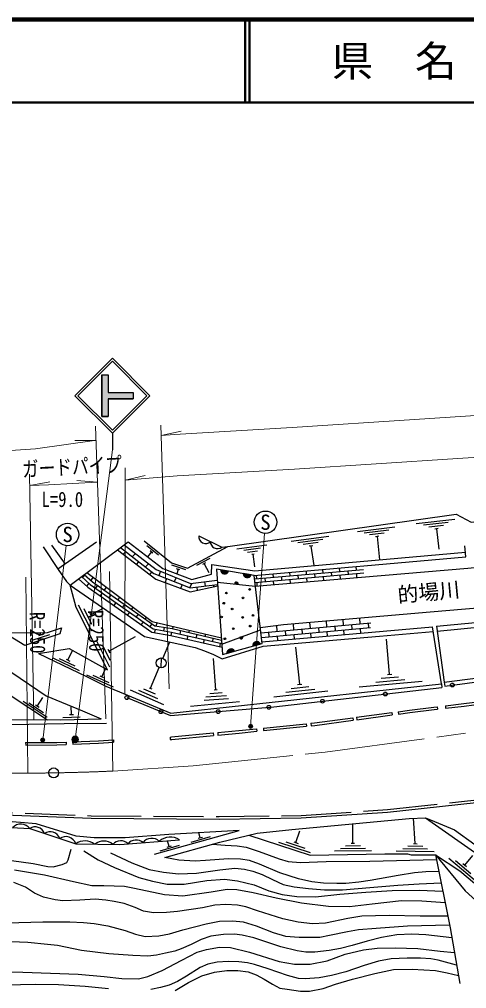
# Model space of a CAD drawing. Units: millimetres at full size, sheet at 1:1000; details may follow other scales. Extents: x 40000 to 680000, y 20000 to 380000.
# Drawn here: x 270647 to 324326, y 263566 to 380000 of the extents above; entities that cross this region are included whole.
import ezdxf
from ezdxf.enums import TextEntityAlignment as Align

# ---------------------------------------------------------------- set-up
doc = ezdxf.new("R2010")
doc.units = ezdxf.units.MM
doc.header["$LTSCALE"] = 1000
doc.linetypes.add('CHAIN', pattern=[18.5, 12, -1.5, 3.5, -1.5])
doc.linetypes.add('DASHED', pattern=[7.5, 6, -1.5])
for name, color, linetype, lineweight in [('M-BGD', 7, 'Continuous', 25), ('M-BMK', 2, 'CHAIN', 13), ('M-BMK-SRVR', 3, 'Continuous', 25), ('M-STR-HTXT', 7, 'Continuous', 13), ('M-STR-STRC', 7, 'Continuous', 25), ('M-TTL', 2, 'Continuous', 140), ('M-TTL-LINE', 7, 'Continuous', 50)]:
    doc.layers.add(name, color=color, linetype=linetype, lineweight=lineweight)
doc.layers.add('M-BMK-HTXT', color=7, linetype='Continuous')
doc.layers.add('M-TTL-TXT', color=7, linetype='Continuous')
doc.styles.add('ＭＳ ゴシック', font='')
doc.styles.get('ＭＳ ゴシック').set_extended_font_data('MS Gothic')

msp = doc.modelspace()

# ---------------------------------------------------------------- hatches: boundary and pattern name
at = {"layer": 'M-BGD'}
for points in [[(295752, 313708, -0.82183), (294775, 313869)], [(298472, 313260, -0.82183), (297495, 313421)], [(296490, 312189, -0.4608), (296715, 312401, -0.4608), (296890, 312146)], [(297457, 305881, -0.4608), (297351, 305591, -0.4608), (297081, 305741)], [(298631, 304705, -0.82183), (299584, 304975)], [(295525, 303824, -0.82183), (296478, 304094)]]:
    msp.add_hatch(color=256, dxfattribs=at).paths.add_polyline_path(points)
at = {"layer": 'M-STR-HTXT'}
for points in [[(298617, 295202, -1), (298177, 294963, -1)], [(273663, 293544, -1), (273224, 293305, -1)], [(277002, 293291, -1), (277677, 293721, -1)]]:
    msp.add_hatch(color=256, dxfattribs=at).paths.add_polyline_path(points)
at = {"layer": 'M-STR-STRC'}
msp.add_hatch(color=256, dxfattribs=at).paths.add_polyline_path([(280556, 332291), (281306, 332291), (281306, 334416), (284306, 334416), (284306, 335166), (281306, 335166), (281306, 337291), (280556, 337291)])

# ---------------------------------------------------------------- linework, layer by layer
at = {"layer": 'M-BGD'}
for p, q in [((311243, 318487), (315705, 319051)), ((318286, 319427), (322910, 319964)), ((322123, 319571), (319143, 319224)), ((321561, 319203), (319773, 318996)), ((303259, 317331), (307802, 317922)), ((315000, 318659), (312024, 318283)), ((314442, 318286), (312657, 318060)), ((313796, 317902), (313379, 317849)), ((313587, 317876), (313874, 315076)), ((320910, 318826), (320493, 318777)), ((320702, 318802), (321011, 316346)), ((274518, 316838), (276127, 314548)), ((279899, 317198), (275267, 313943)), ((287349, 315654), (285939, 316773)), ((296754, 316391), (300356, 316875)), ((307057, 317523), (304082, 317136)), ((306501, 317148), (304716, 316916)), ((305855, 316761), (305439, 316707)), ((305647, 316734), (305982, 314380)), ((283088, 315751), (283416, 316092)), ((284209, 315473), (284566, 315844)), ((286495, 316025), (286033, 315442)), ((286660, 315895), (286331, 316156)), ((299586, 316468), (297604, 316202)), ((299230, 316118), (298040, 315958)), ((298814, 315759), (298536, 315722)), ((298675, 315741), (298874, 314254)), ((284686, 314527), (285001, 314854)), ((285794, 314236), (286151, 314606)), ((290643, 313862), (288942, 314451)), ((293496, 315238), (291915, 314378)), ((293004, 314698), (292635, 314497)), ((292820, 314597), (293393, 313543)), ((278459, 313294), (278216, 312950)), ((286284, 313303), (286586, 313617)), ((287405, 313205), (287599, 313679)), ((289912, 313861), (289515, 313999)), ((289714, 313930), (289532, 313404)), ((295752, 313708), (294775, 313869)), ((298472, 313260), (297495, 313421)), ((298891, 312774), (311946, 313922)), ((298939, 312350), (311990, 313497)), ((299075, 313219), (299105, 312793)), ((301068, 313394), (301097, 312968)), ((303060, 313570), (303090, 313144)), ((304086, 313231), (304116, 312805)), ((305053, 313745), (305083, 313319)), ((306079, 313406), (306109, 312980)), ((307045, 313920), (307075, 313494)), ((308072, 313582), (308102, 313156)), ((309038, 314095), (309068, 313669)), ((309098, 313243), (309131, 312776)), ((310064, 313757), (310094, 313331)), ((311031, 314270), (311061, 313844)), ((311091, 313418), (311124, 312943)), ((278963, 312275), (278720, 311932)), ((279483, 313011), (279206, 312619)), ((288129, 312334), (288332, 312830)), ((289259, 312456), (289453, 312930)), ((290006, 311639), (290187, 312081)), ((291114, 311707), (291332, 312239)), ((292966, 311933), (292920, 312443)), ((293977, 311858), (293959, 312061)), ((296490, 312189), (296890, 312146)), ((299135, 312367), (299165, 311940)), ((300101, 312881), (300131, 312455)), ((301127, 312542), (301158, 312107)), ((302094, 313056), (302124, 312630)), ((303120, 312718), (303151, 312274)), ((305113, 312893), (305144, 312442)), ((307105, 313068), (307138, 312609)), ((280005, 312017), (279764, 311676)), ((280581, 311099), (280340, 310758)), ((281081, 311806), (280822, 311440)), ((292010, 311408), (291974, 311806)), ((281640, 310864), (281398, 310523)), ((282215, 309946), (281974, 309605)), ((282679, 310602), (282457, 310287)), ((277713, 309688), (279287, 306562)), ((278376, 309238), (279320, 307363)), ((279086, 308695), (279307, 308257)), ((279196, 308476), (280761, 309264)), ((283274, 309711), (283032, 309370)), ((283850, 308793), (283608, 308452)), ((284276, 309397), (284091, 309135)), ((284908, 308558), (284667, 308217)), ((285484, 307640), (285243, 307299)), ((285874, 308192), (285725, 307982)), ((286542, 307405), (286301, 307064)), ((287077, 307132), (287174, 307518)), ((299633, 306325), (312829, 307527)), ((303494, 307395), (303544, 306681)), ((305487, 307567), (305536, 306863)), ((307479, 307740), (307528, 307044)), ((309472, 307913), (309520, 307226)), ((311465, 308086), (311513, 307407)), ((312509, 307498), (312549, 306925)), ((273217, 306072), (273128, 306341)), ((286874, 306318), (286975, 306725)), ((287965, 306559), (288066, 306966)), ((288852, 305984), (288953, 306390)), ((289055, 306796), (289121, 307061)), ((289928, 306165), (290029, 306570)), ((291003, 306345), (291068, 306604)), ((294945, 304944), (299593, 306678)), ((299699, 305755), (312791, 306947)), ((299760, 305224), (320247, 307028)), ((300556, 306409), (300596, 305837)), ((301503, 307187), (301552, 306500)), ((302548, 306591), (302588, 306018)), ((304540, 306772), (304580, 306200)), ((305576, 306290), (305615, 305740)), ((306532, 306954), (306572, 306381)), ((307568, 306472), (307608, 305915)), ((308524, 307135), (308565, 306563)), ((309561, 306653), (309600, 306090)), ((310516, 307316), (310557, 306744)), ((311553, 306835), (311593, 306266)), ((272316, 305455), (274308, 306119)), ((272985, 305994), (273450, 306149)), ((279904, 305336), (281478, 302209)), ((281388, 304123), (284583, 305861)), ((287879, 303241), (288697, 305222)), ((290801, 305534), (290902, 305939)), ((291876, 305714), (291978, 306120)), ((292749, 305083), (292851, 305489)), ((292952, 305894), (293015, 306146)), ((293825, 305264), (293927, 305669)), ((294901, 305444), (294908, 305470)), ((297457, 305881), (297081, 305741)), ((301592, 305927), (301630, 305389)), ((303584, 306109), (303622, 305564)), ((315090, 301331), (314694, 305561)), ((276469, 303028), (277037, 304204)), ((280567, 304886), (281512, 303010)), ((281278, 304342), (281498, 303904)), ((294698, 304633), (294800, 305038)), ((295525, 303824), (296478, 304094)), ((298631, 304705), (299584, 304975)), ((304289, 300132), (303823, 304586)), ((274658, 303303), (277810, 301781)), ((275406, 303241), (277297, 302328)), ((276248, 303134), (276690, 302921)), ((287664, 303286), (287637, 302086)), ((294210, 299475), (293927, 303213)), ((280529, 301037), (280970, 301999)), ((286398, 299649), (287422, 302131)), ((278713, 301277), (281894, 299816)), ((279462, 301230), (281370, 300354)), ((280306, 301140), (280752, 300935)), ((311418, 299815), (318978, 300517)), ((313419, 300392), (316904, 300716)), ((314080, 300845), (316171, 301040)), ((314846, 301308), (315334, 301354)), ((321638, 300399), (321694, 299915)), ((283929, 299442), (287937, 297708)), ((284941, 299430), (287235, 298437)), ((285555, 299589), (286931, 298993)), ((286237, 299719), (286559, 299580)), ((294036, 299463), (294385, 299487)), ((301171, 298617), (307658, 299319)), ((302633, 299168), (306113, 299544)), ((303287, 299631), (305375, 299857)), ((304045, 300105), (304532, 300158)), ((321296, 300167), (321334, 299734)), ((271079, 298100), (273994, 296163)), ((272802, 297531), (273467, 298530)), ((292826, 298204), (295759, 298411)), ((293018, 298609), (295512, 298785)), ((293490, 299033), (294986, 299138)), ((271795, 297912), (273544, 296750)), ((272598, 297667), (273006, 297395)), ((276886, 296484), (276858, 297492)), ((291173, 297503), (297081, 298039)), ((320795, 297435), (320830, 297137)), ((321773, 297549), (321808, 297251)), ((275845, 296155), (277944, 296214)), ((276641, 296477), (277131, 296491)), ((310672, 296105), (310712, 295808)), ((311116, 296164), (315369, 296734)), ((311116, 296164), (311156, 295867)), ((311156, 295867), (315409, 296436)), ((315369, 296734), (315409, 296436)), ((316103, 296832), (316143, 296535)), ((299103, 294780), (299134, 294482)), ((299933, 294865), (305076, 295388)), ((299933, 294865), (299964, 294566)), ((299964, 294566), (305106, 295089)), ((305076, 295388), (305106, 295089)), ((305631, 295444), (305661, 295146)), ((281935, 293452), (281953, 293153)), ((288732, 293793), (288750, 293493)), ((293904, 294275), (293932, 293976)), ((294455, 294327), (294483, 294028)), ((271397, 293118), (271399, 292818)), ((276242, 293191), (276254, 292891)), ((277033, 293222), (277044, 292922)), ((310679, 281032), (310657, 283372)), ((318165, 280981), (317971, 284026)), ((291260, 281170), (293570, 281822)), ((292089, 281622), (292628, 281774)), ((292358, 281698), (292193, 282284)), ((303843, 281103), (304303, 282530)), ((287542, 280115), (289849, 280779)), ((288368, 280571), (288906, 280726)), ((288637, 280649), (288440, 281336)), ((301756, 281145), (305563, 279918)), ((302609, 281185), (304893, 280449)), ((303577, 281189), (304110, 281017)), ((309782, 280722), (311582, 280743)), ((310469, 281030), (310889, 281035)), ((317259, 280702), (319058, 280661)), ((317955, 280986), (318375, 280977)), ((308479, 280107), (312899, 280158)), ((309186, 280415), (312185, 280450)), ((315871, 280132), (320419, 280031)), ((316652, 280415), (319651, 280348)), ((324099, 278407), (325062, 279557)), ((322180, 279230), (325248, 276663)), ((322987, 278947), (324827, 277406)), ((323885, 278586), (324314, 278227))]:
    msp.add_line(p, q, dxfattribs=at)
for points in [[(285612, 317339), (288923, 314712), (290819, 314055), (295647, 316682), (323085, 320575), (324880, 319590), (340845, 321713), (343019, 320677), (346371, 318705)], [(292203, 317973), (294957, 316612), (295647, 316682)], [(272953, 303827), (276630, 304432), (281217, 301860), (277455, 309332), (276721, 312049), (283696, 317246), (287869, 314025), (291325, 312733), (293725, 313369), (293762, 314515), (298901, 313755), (324180, 315985)], [(283224, 316891), (287061, 313896), (291203, 312223), (294399, 312633)], [(294414, 312412), (298966, 311923), (324476, 314063), (341802, 315739), (347036, 316184), (355556, 316628), (358498, 316697), (362262, 316765), (369019, 316833), (374254, 316833), (381644, 316764), (386263, 316593), (391634, 316046), (409837, 313905), (419277, 311742)], [(298842, 313199), (324231, 315431), (324107, 316777)], [(273497, 316638), (275295, 313904), (276296, 312479), (276721, 312049), (285662, 305886), (291731, 304558), (292879, 304163), (293963, 303702), (294987, 303178), (299911, 304714), (313885, 305910), (320319, 306460)], [(282405, 316274), (287007, 312749), (291155, 311213), (294446, 311965)], [(282796, 316576), (286803, 313448), (291135, 311698), (294435, 312122)], [(278429, 313321), (279403, 312442), (286884, 307164), (288979, 306813), (294910, 305442)], [(278752, 313562), (286586, 307656), (294891, 305706)], [(277745, 312812), (278880, 311788), (286557, 306371), (288816, 305993), (294972, 304570)], [(278087, 313067), (279141, 312115), (286721, 306768), (288897, 306403), (294941, 305006)], [(299563, 306937), (302346, 307295), (319954, 308823), (339272, 310483), (343343, 310992), (347036, 311369), (350258, 311613), (354611, 311896), (356694, 312067), (358974, 312086), (362592, 312104), (367058, 312048), (375035, 312029), (380971, 311841), (384226, 311633), (388673, 311219), (391990, 310899), (396267, 310315), (400846, 309750), (409103, 308597)], [(320711, 307116), (339826, 308898), (348619, 309633), (351206, 309786), (354313, 310015), (357742, 310168), (361487, 310260), (364762, 310229), (370135, 310291), (375763, 310168), (381472, 309969), (386499, 309831), (390081, 309525), (392423, 309265), (408854, 306797), (417905, 300788)], [(320782, 306514), (339889, 308376), (345671, 308828), (351568, 309251), (356078, 309498), (359516, 309586), (362571, 309571), (369020, 309572), (376955, 309398), (386810, 308845), (390102, 308612), (408058, 305864), (417770, 299708)], [(252624, 308062), (255672, 307737), (257607, 307405), (259892, 306817), (261891, 306189), (264528, 305033), (269734, 301535), (273854, 298741), (278208, 296931), (280462, 295984)], [(272953, 303827), (278717, 301043), (281009, 299890), (288834, 296663), (297671, 297609), (321296, 300167), (320247, 307028)], [(320711, 307116), (321638, 300399), (333158, 301880)], [(321694, 299915), (333905, 301537), (341367, 302506), (344684, 302948), (347393, 303229), (352106, 303642), (355378, 303913), (359051, 304122), (362681, 304270), (366654, 304359), (368825, 304393), (370795, 304291), (373666, 304235), (376233, 304088), (383639, 303497), (386078, 303316), (393147, 302692), (395369, 302376), (396326, 302206), (403522, 301330), (405120, 301114), (411471, 300240), (417731, 299410), (419630, 299156)], [(264270, 301814), (269658, 298756), (274016, 295860)], [(167096, 301356), (172144, 301294), (179351, 301022), (188191, 300713), (193963, 300490), (196265, 300329), (200942, 299995), (210933, 299228), (221235, 298448), (231733, 297631), (240389, 297148), (247565, 296727), (257348, 296257), (267279, 295910), (275612, 295848), (280462, 295984)], [(196715, 299781), (201036, 299409), (210941, 298689), (221164, 297915), (231950, 297101), (240427, 296507), (248159, 296097), (257914, 295664), (267500, 295253), (276004, 295407), (281115, 295449)], [(283543, 298521), (288790, 296357), (301203, 297414), (321334, 299734)], [(321773, 297549), (324010, 297810), (326314, 298110)], [(316103, 296832), (317473, 297015), (320393, 297388), (320795, 297435)], [(316143, 296535), (317512, 296718), (320429, 297090), (320830, 297137)], [(321808, 297251), (324047, 297512), (326352, 297812)], [(305631, 295444), (306073, 295489), (310672, 296105)], [(305661, 295146), (306108, 295191), (310712, 295808)], [(294455, 294327), (296990, 294565), (299103, 294780)], [(277033, 293222), (280124, 293343), (281935, 293452)], [(288732, 293793), (288903, 293803), (293904, 294275)], [(288750, 293493), (288926, 293504), (293932, 293976)], [(294483, 294028), (297019, 294267), (299134, 294482)], [(271397, 293118), (275145, 293148), (276242, 293191)], [(271399, 292818), (275152, 292848), (276254, 292891)], [(277044, 292922), (280139, 293043), (281953, 293153)], [(184832, 289569), (193924, 288882), (202188, 288141), (215597, 287034), (229525, 285845), (243595, 285407), (256336, 284930), (279242, 284029), (294622, 283927), (304480, 284078), (314838, 284778), (329869, 286404), (340427, 287479), (340515, 287540)], [(170688, 279175), (174945, 281614), (180901, 286623), (184210, 288096), (186590, 288285), (224187, 285558), (235678, 284050), (256487, 283658), (271887, 282789), (277408, 280956), (282690, 280888), (289867, 281447)], [(286848, 279708), (297021, 282576), (288582, 282065), (283353, 281668), (279631, 281668), (277471, 281866), (272641, 283343), (270765, 283514), (264213, 284026), (260376, 284196), (254523, 284395), (246425, 284565), (240997, 284707), (232277, 284980)], [(288112, 279330), (294686, 281151), (299188, 282222), (303332, 282686), (317445, 284007), (319410, 284079), (320472, 283652), (322865, 282652), (325295, 280866), (328010, 278403), (331119, 275439), (332476, 274653), (334661, 273633), (339337, 273449), (343738, 275122), (346763, 276313), (348036, 276702)], [(319410, 284079), (326068, 279395), (326904, 277984)], [(298180, 281982), (305531, 279613), (314510, 279770), (317224, 279765), (317662, 279647), (320592, 279630), (322333, 270881), (323512, 264199)], [(293811, 280908), (295351, 280802), (296801, 280733), (297860, 280572), (299425, 280020), (301818, 279169), (302923, 278847), (304373, 278709), (307457, 278847), (312692, 278869), (320701, 279085)], [(249854, 274485), (252798, 275152), (255633, 276030), (259196, 277634), (261504, 278612), (262583, 278913), (264540, 279139), (266697, 279189), (269708, 278963), (272292, 278587), (274049, 278236), (274694, 278214), (275773, 278487), (276336, 278729), (276497, 279050), (276845, 280327)], [(278369, 280135), (280095, 279030), (282051, 278110), (284986, 276933), (286643, 276473), (288392, 276105), (290441, 276105), (293134, 276542), (295274, 276703), (296816, 276496), (298819, 276036), (300568, 275299), (302169, 274857), (303964, 274627), (306197, 274581), (309097, 274926), (312250, 275156), (315380, 275341), (318649, 275387), (321463, 275256)], [(281601, 279858), (284133, 278661), (286204, 277879), (287930, 277557), (289748, 277350), (291889, 277442), (294697, 277833), (296515, 278017), (297677, 277900), (298667, 277693), (299771, 277256), (301014, 276658), (302303, 276083), (303615, 275784), (305364, 275576), (307252, 275415), (309415, 275438), (312729, 275715), (316056, 276013), (318634, 276151), (321256, 276293)], [(320592, 279630), (324170, 275308), (326315, 273361)], [(320592, 279630), (323522, 277716), (325274, 276250)], [(320992, 277621), (319416, 277577), (318081, 277462), (316125, 277140), (312765, 276565), (311384, 276335), (309841, 276197), (308737, 276197), (307149, 276220), (305768, 276404), (304134, 276749), (301901, 277462), (299484, 278497), (298251, 278962), (297169, 279123), (295719, 279169), (294108, 279054), (293003, 278939), (291737, 278893), (289781, 279008), (288112, 279330)], [(270067, 277846), (273662, 277216), (277140, 276423), (279357, 275956), (280781, 275956), (283256, 275863), (284479, 275650), (288051, 274857), (290245, 274717), (293676, 275183), (295567, 275533), (296734, 275463), (298695, 275113), (301473, 274483), (304522, 273875), (307767, 273455), (310265, 273432), (312972, 273735), (316521, 274132), (318948, 274108), (321733, 273899)], [(322053, 272288), (318762, 272265), (315027, 272335), (311759, 272265), (310078, 271985), (307393, 271425), (305829, 271355), (304125, 271542), (302258, 271962), (299223, 272918), (297822, 273385), (296842, 273595), (295418, 273665), (294111, 273572), (292640, 273268), (289635, 272823), (288305, 272730), (286741, 272683), (285527, 272870), (284547, 273313), (283239, 273780), (282025, 274036), (281022, 274176), (279738, 274316), (277894, 274200), (275863, 274130), (274952, 274223), (273552, 274550), (272478, 275040), (271381, 275739), (269980, 276323)], [(269128, 271472), (273470, 271589), (276692, 271589), (278336, 271516), (279620, 271376), (281254, 271096), (283355, 270536), (284592, 270093), (285736, 269837), (287393, 269907), (288677, 270140), (290264, 270630), (293066, 271330), (294653, 271656), (296255, 271724), (297515, 271584), (299079, 271117), (301110, 270324), (302604, 269858), (304215, 269741), (306713, 269741), (307880, 269974), (310027, 270441), (311335, 270651), (313459, 270837), (317217, 271117), (322268, 271212)], [(322544, 269686), (319445, 270022), (317764, 270092), (315967, 270046), (314123, 269719), (312395, 269252), (310575, 268739), (309197, 268389), (307820, 268156), (306093, 267946), (305019, 267946), (303992, 268086), (302031, 268576), (298795, 269672), (297371, 269998), (296484, 270115), (295130, 270068), (293636, 269858), (292445, 269485), (291278, 268855), (290064, 268365), (289294, 268085), (288173, 267805), (287099, 267572), (286049, 267455), (284275, 267525), (281380, 267735), (278112, 268155), (275202, 268737), (274034, 268877), (271677, 269110), (268619, 269226)], [(265671, 265669), (271072, 265523), (277705, 265317), (280816, 265024), (282959, 264789), (284926, 264730), (286070, 265024), (287802, 265757), (290150, 266989), (291970, 267957), (293115, 268280), (294681, 268540), (295980, 268503), (298259, 267957), (301818, 266828), (303663, 266489), (305546, 266489), (307595, 266919), (309761, 267691), (311945, 268236), (313583, 268443), (315767, 268481), (318460, 268387), (321153, 268067), (322859, 267902)], [(323127, 266384), (320927, 266976), (320023, 267145), (318799, 267220), (317198, 267220), (315278, 267126), (313734, 266844), (312039, 266355), (309817, 265583), (308122, 265131), (306635, 264868), (304959, 264755), (304149, 264774), (302839, 265130), (300523, 265939), (298848, 266466), (298019, 266673), (297002, 266786), (295703, 266805), (294366, 266729), (293274, 266522), (292351, 266089), (290694, 265054), (289621, 264415), (288623, 263963), (287588, 263699), (286430, 263471)], [(289362, 263325), (290925, 264318), (292535, 265099), (294074, 265549), (295565, 265762), (296867, 265762), (298122, 265596), (299069, 265241), (300040, 264721), (301011, 264082), (301910, 263609), (302786, 263490), (304387, 263277), (305453, 263277), (307110, 263561), (308578, 264105), (310614, 264721), (313313, 265383), (315539, 265880), (317788, 265904), (320582, 265762), (321979, 265478), (323347, 265137)], [(281346, 263546), (278522, 263828), (275358, 264016), (272628, 264073), (267059, 263922), (264988, 263639), (264103, 263508)]]:
    msp.add_lwpolyline(points, dxfattribs=at)
for points in [[(294305, 313947), (295035, 303685), (299783, 305031), (298842, 313199)], [(271303, 304802), (268835, 306306), (274021, 306348), (275694, 306891), (275511, 306204)]]:
    msp.add_lwpolyline(points, close=True, dxfattribs=at)
at = {"layer": 'M-BGD', "linetype": 'DASHED'}
msp.add_lwpolyline([(184855, 289868), (193948, 289181), (202213, 288440), (215622, 287332), (229543, 286145), (243605, 285707), (256347, 285230), (279249, 284329), (294621, 284228), (304467, 284377), (314812, 285077), (329838, 286703), (340320, 287770), (340350, 287791)], dxfattribs=at)
at = {"layer": 'M-BGD'}
for centre, radius in [((295488, 311089), 100), ((298281, 311513), 100), ((295181, 309861), 100), ((297491, 310504), 100), ((296180, 309176), 100), ((294906, 308215), 100), ((297448, 308151), 100), ((298691, 308399), 100), ((296321, 306806), 100), ((298354, 307113), 100), ((295312, 305592), 100), ((287651, 302686), 600), ((322614, 300037), 225), ((283543, 298521), 225), ((307041, 298087), 225), ((314570, 298954), 225), ((287633, 296834), 225), ((294497, 296843), 225), ((300577, 297361), 225)]:
    msp.add_circle(centre, radius, dxfattribs=at)
for centre, radius, start, end in [((292995, 317842), 803, 170.6293, 316.78811), ((294415, 317249), 836, 177.00505, 310.41236), ((295280, 313885), 505, 181.80956, 339.46775), ((297999, 313437), 505, 181.80956, 339.46775), ((296693, 312199), 203, 344.90609, 182.82948), ((297280, 305782), 203, 191.49496, 29.41835), ((299134, 304746), 505, 27.00332, 184.66152), ((296028, 303865), 505, 27.00332, 184.66152), ((270817, 282023), 1316, 35.59937, 137.943), ((272548, 281832), 1163, 18.64244, 124.61267), ((274337, 281203), 1214, 18.78218, 124.47293), ((276215, 280577), 1252, 17.63631, 125.6188), ((288775, 279786), 1988, 56.67841, 132.23065), ((278524, 279413), 1904, 52.64673, 125.88033), ((280757, 279503), 1786, 51.40076, 127.1263), ((282811, 280084), 1244, 45.15097, 139.08847), ((284656, 280166), 1255, 48.48051, 140.42856), ((286532, 280307), 1314, 46.35816, 142.55091)]:
    msp.add_arc(centre, radius, start, end, dxfattribs=at)
at = {"layer": 'M-BMK'}
for points in [[(281842, 289701), (291521, 290340), (307359, 291988), (336745, 295950), (347941, 297110), (355988, 297517), (361005, 297651), (361256, 297652)], [(151414, 294150), (161781, 294826), (170668, 294955), (175304, 294759), (249021, 289944), (262499, 289426), (271652, 289451)]]:
    msp.add_lwpolyline(points, dxfattribs=at)
msp.add_arc((270603, 539448), 250000, 270.24045, 272.57668, dxfattribs=at)
at = {"layer": 'M-BMK-SRVR'}
msp.add_circle((274755, 289483), 600, dxfattribs=at)
at = {"layer": 'M-STR-HTXT'}
for p, q in [((279774, 331138), (281014, 295977)), ((287627, 331247), (288643, 299570)), ((287667, 330016), (290069, 330523)), ((279750, 329398), (277295, 329412)), ((277339, 293506), (281807, 328291)), ((283354, 326108), (283286, 298951)), ((272395, 295872), (271874, 325371)), ((283350, 324664), (285747, 325194)), ((271898, 324006), (274313, 324451)), ((279987, 324402), (277542, 324618)), ((298397, 295082), (300084, 318244)), ((273443, 293424), (276270, 316787)), ((281462, 313658), (281842, 289701)), ((271408, 312995), (271652, 289451))]:
    msp.add_line(p, q, dxfattribs=at)
for points in [[(287667, 330016), (289252, 330140), (303371, 330971), (332750, 332885), (345036, 333676), (354589, 334323), (361966, 334400), (371327, 334249), (375724, 334131), (391115, 332683), (405502, 331103), (432465, 327986), (441703, 326981), (449214, 326318), (459441, 325802), (464795, 325690), (471619, 325653), (485074, 326210), (511933, 327447), (541135, 328948), (569466, 330852)], [(164070, 332116), (170415, 331992), (176997, 331650), (204786, 330111), (230780, 328682), (249686, 327901), (260296, 327790), (268392, 328114), (272567, 328416), (279665, 329392), (279835, 329405)], [(283350, 324664), (289594, 325152), (303680, 325980), (333074, 327895), (345366, 328687), (354784, 329325), (361951, 329400), (371220, 329250), (375422, 329137), (390607, 327709), (404942, 326134), (431907, 323017), (441213, 322004), (448868, 321329), (459262, 320804), (464729, 320690), (471709, 320652), (485293, 321215), (512177, 322453), (541431, 323956), (569801, 325863)], [(271898, 324006), (274134, 324102), (279987, 324402), (280011, 324403)]]:
    msp.add_lwpolyline(points, dxfattribs=at)
for centre, radius in [((298397, 295082), 250), ((273443, 293424), 250), ((277339, 293506), 400)]:
    msp.add_circle(centre, radius, dxfattribs=at)
at = {"layer": 'M-STR-STRC'}
for p, q in [((277307, 334791), (281807, 339291)), ((277660, 334791), (281807, 338938)), ((286307, 334791), (281807, 339291)), ((285954, 334791), (281807, 338938)), ((280556, 337291), (281306, 337291)), ((280556, 337291), (280556, 332291)), ((281306, 337291), (281306, 335166)), ((277307, 334791), (281807, 330291)), ((277660, 334791), (281807, 330644)), ((281306, 335166), (284306, 335166)), ((281306, 334416), (284306, 334416)), ((281306, 334416), (281306, 332291)), ((281807, 330644), (285954, 334791)), ((281807, 330291), (286307, 334791)), ((284306, 335166), (284306, 334416)), ((280556, 332291), (281306, 332291)), ((281807, 330291), (281807, 328291))]:
    msp.add_line(p, q, dxfattribs=at)
msp.add_lwpolyline([(280556, 337291), (281306, 337291), (281306, 335166), (284306, 335166), (284306, 334416), (281306, 334416), (281306, 332291), (280556, 332291)], close=True, dxfattribs=at)
for centre in [(300182, 319590), (276433, 318127)]:
    msp.add_circle(centre, 1350, dxfattribs=at)
at = {"layer": 'M-TTL'}
msp.add_line((680000, 380000), (40000, 380000), dxfattribs=at)
at = {"layer": 'M-TTL-LINE'}
for p, q in [((297750, 380000), (297750, 370000)), ((298250, 380000), (298250, 370000)), ((40000, 370000), (680000, 370000))]:
    msp.add_line(p, q, dxfattribs=at)

# ---------------------------------------------------------------- texts
at = {"layer": 'M-BMK-HTXT', "style": 'ＭＳ ゴシック'}
msp.add_text('的場川', height=1833, rotation=5.409, dxfattribs=at).set_placement((316176, 309380), align=Align.BOTTOM_LEFT)
at = {"layer": 'M-STR-HTXT', "style": 'ＭＳ ゴシック', "width": 0.8}
msp.add_text('ガードパイプ', height=1833, rotation=2.946, dxfattribs=at).set_placement((277032, 324796), align=Align.BOTTOM_CENTER)
msp.add_text('L=9.0', height=1833, dxfattribs=at).set_placement((275803, 320876), align=Align.BOTTOM_CENTER)
for rotation, p in [(270.968, (271322, 308791)), (271.677, (278334, 309006))]:
    msp.add_text('R=250', height=1833, rotation=rotation, dxfattribs=at).set_placement(p, align=Align.BOTTOM_LEFT)
at = {"layer": 'M-STR-STRC', "style": 'ＭＳ ゴシック'}
for p in [(300182, 319590), (276433, 318127)]:
    msp.add_text('S', height=1833, dxfattribs=at).set_placement(p, align=Align.MIDDLE_CENTER)
at = {"layer": 'M-TTL-TXT', "style": 'ＭＳ ゴシック'}
msp.add_text('県\u3000名', height=3666, dxfattribs=at).set_placement((315625, 375000), align=Align.MIDDLE_CENTER)

doc.saveas('drawing.dxf')
